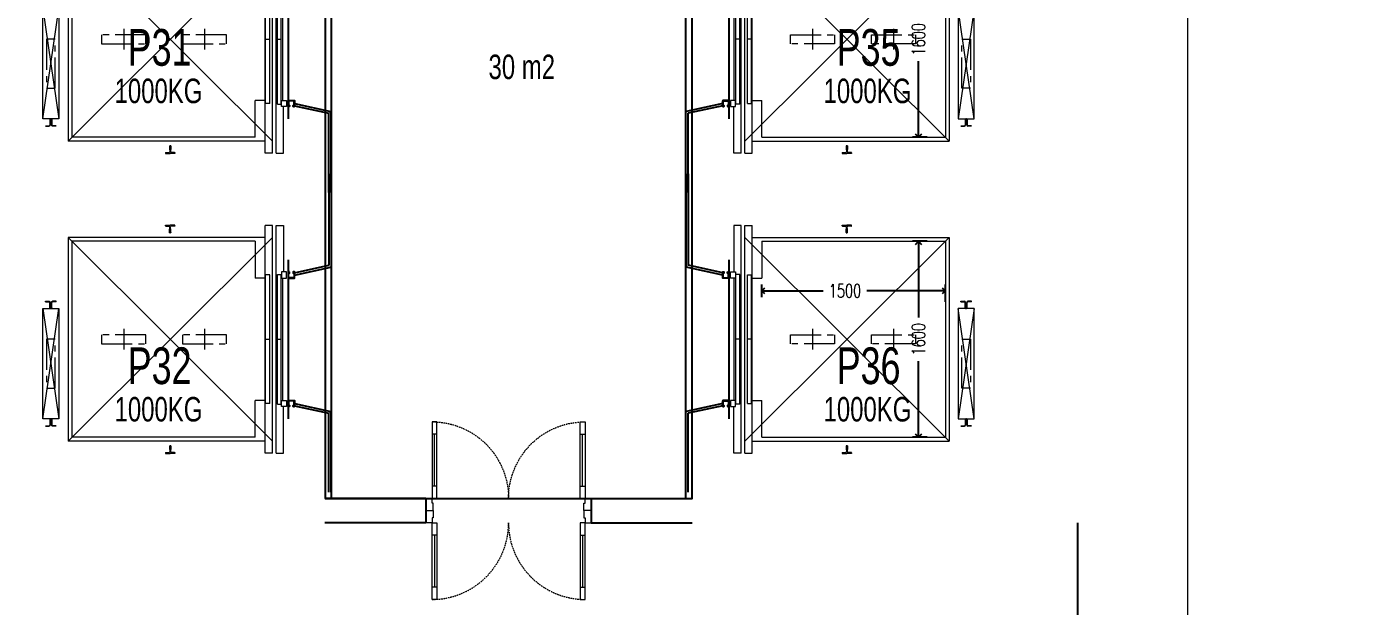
# Model space of a CAD drawing. Header units: millimetres. Extents: x -1534340 to 1713810, y -1348191 to 1114081.
# Drawn here: x 1280340 to 1291184, y -704506 to -699770 of the extents above; entities that cross this region are included whole.
import ezdxf
from ezdxf.enums import TextEntityAlignment as Align

# ---------------------------------------------------------------- set-up
doc = ezdxf.new("R2010")
doc.units = ezdxf.units.MM
doc.header["$LTSCALE"] = 100
doc.header["$PDMODE"] = 32
doc.header["$PDSIZE"] = 2.5
for name, pattern in [('Xref_ST_MBDV Cot vach 30.7.2022$0$CENTERX2', [4, 2.5, -0.5, 0.5, -0.5]), ('Xref_ST_MBDV Cot vach 30.7.2022$0$HIDDEN', [0.375, 0.25, -0.125]), ('Xref_ST_MBDV Cot vach 30.7.2022$0$HIDDEN2', [0.1875, 0.125, -0.0625]), ('Xref_ST_MBDV Cot vach 30.7.2022$0$PHANTOMX2', [5, 2.5, -0.5, 0.5, -0.5, 0.5, -0.5])]:
    doc.linetypes.add(name, pattern=pattern)
for name, color, linetype in [('ccu12-Manh', 8, 'Continuous'), ('KT-Kich thuoc', 9, 'Continuous'), ('xemay', 39, 'Continuous'), ('Xref_ST_MBDV Cot vach 30.7.2022$0$KT-Net manh', 139, 'Continuous'), ('Xref_ST_MBDV Cot vach 30.7.2022$0$KT-Text', 7, 'Continuous'), ('Xref_ST_MBDV Cot vach 30.7.2022$0$KT-Tuong', 1, 'Continuous'), ('Xref_ST_MBDV Cot vach 30.7.2022$0$Xref_ST_MBDV Cot vach 30.7.2022|Xref_ST_MBDV Cot vach 30.7.2022|Xref_ST_MBDV Cot vach 30.7.2022|Xref_ST_MBDV Cot vach 30.7.2022|A-WALL-PATT', 251, 'Continuous')]:
    doc.layers.add(name, color=color, linetype=linetype)
for name, color, linetype, lineweight in [('KT-GIAO THONG HAM', 42, 'Continuous', 13), ('KT-TUONG', 2, 'Continuous', 13), ('Xref_ST_MBDV Cot vach 30.7.2022$0$CUA', 37, 'Continuous', 13), ('Xref_ST_MBDV Cot vach 30.7.2022$0$KT-Noi that', 36, 'Continuous', 9)]:
    doc.layers.add(name, color=color, linetype=linetype, lineweight=lineweight)
doc.styles.add('Xref_ST_MBDV Cot vach 30.7.2022$0$Arial', font='arial.ttf', dxfattribs={"width": 0.7})
doc.styles.add('Xref_ST_MBDV Cot vach 30.7.2022$0$DIM', font='vnsimli.shx', dxfattribs={"width": 0.7})
doc.dimstyles.new('Xref_ST_MBDV Cot vach 30.7.2022$0$CCU 1-100 A1', dxfattribs={"dimscale": 100, "dimtxt": 2.2, "dimasz": 1, "dimexe": 1, "dimexo": 0, "dimgap": 1, "dimtad": 1, "dimdec": 0, "dimdsep": 46, "dimtxsty": 'Xref_ST_MBDV Cot vach 30.7.2022$0$DIM', "dimblk1": 'Xref_ST_MBDV Cot vach 30.7.2022$0$_ARCHTICK', "dimblk2": 'Xref_ST_MBDV Cot vach 30.7.2022$0$_ARCHTICK', "dimsah": 1, "dimcen": 0, "dimdle": 1, "dimclrd": 256, "dimclre": 256, "dimclrt": 31, "dimadec": 0, "dimazin": 0, "dimtfac": 1, "dimtdec": 0, "dimtix": 1, "dimtmove": 2, "dimatfit": 3, "dimldrblk": 'Xref_ST_MBDV Cot vach 30.7.2022$0$_ARCHTICK', "dimfxl": 8, "dimtolj": 1, "dimarcsym": 0})

# ---------------------------------------------------------------- blocks, each defined once
blk = doc.blocks.new('*U2307')
for p, q in [((-1260, 525), (-1300, 525)), ((-1280, 100), (-1280, 525)), ((-90, 525), (-50, 525)), ((-70, 100), (-70, 525)), ((-1260, 100), (-1300, 100)), ((-90, 100), (-50, 100))]:
    blk.add_line(p, q)
for points in [[(-1300, 0), (-1260, 0), (-1260, 625), (-1300, 625)], [(-50, 0), (-90, 0), (-90, 625), (-50, 625)], [(-1350, -100), (-1290, -100), (-1290, -40), (-1300, -40), (-1300, 0), (-1350, 0)], [(0, -100), (-60, -100), (-60, -40), (-50, -40), (-50, 0), (0, 0)]]:
    blk.add_lwpolyline(points, close=True)
at = {"linetype": 'Xref_ST_MBDV Cot vach 30.7.2022$0$HIDDEN2'}
for centre, start, end in [((-1300, 0), 0, 90), ((-50, 0), 90, 180)]:
    blk.add_arc(centre, 625, start, end, dxfattribs=at)
blk = doc.blocks.new('tuongnam')
at = {"layer": 'Xref_ST_MBDV Cot vach 30.7.2022$0$KT-Net manh'}
for points in [[(-5800, -150), (-2800, -150), (-2800, 10150), (-5800, 10150)], [(-5750, -150), (-2850, -150), (-2850, 10150), (-5750, 10150)]]:
    blk.add_lwpolyline(points, close=True, dxfattribs=at)
at = {"layer": 'Xref_ST_MBDV Cot vach 30.7.2022$0$KT-Tuong'}
for p, q in [((-4975, -150), (-5800.2, -150)), ((-4975, -150), (-4975, -350)), ((-3625, -150), (-2799.8, -150)), ((-3625, -150), (-3625, -350)), ((-4975, -350), (-5800.2, -350)), ((-3625, -350), (-2799.8, -350))]:
    blk.add_line(p, q, dxfattribs=at)
at = {"layer": 'Xref_ST_MBDV Cot vach 30.7.2022$0$CUA', "xscale": -0.9999999999999961, "rotation": 0.003021029836292043}
blk.add_blockref('*U2307', (-4975, -150), dxfattribs=at)
at = {"layer": 'Xref_ST_MBDV Cot vach 30.7.2022$0$CUA', "rotation": 180.0030210298321}
blk.add_blockref('*U2307', (-4975, -350), dxfattribs=at)
at = {"layer": 'Xref_ST_MBDV Cot vach 30.7.2022$0$KT-Text', "style": 'Xref_ST_MBDV Cot vach 30.7.2022$0$Arial', "width": 0.7}
for s, height, p in [('P31', 300, (-7412.8, 3383.5)), ('P35', 300, (-1618.8, 3383.5)), ('1000KG', 200, (-7519.7, 3078.1)), ('1000KG', 200, (-1725.7, 3078.1)), ('P32', 300, (-7412.8, 783.5)), ('P36', 300, (-1618.8, 783.5)), ('1000KG', 200, (-7519.7, 478.1)), ('1000KG', 200, (-1725.7, 478.1))]:
    blk.add_text(s, height=height, dxfattribs=at).set_placement(p)
at = {"layer": 'Xref_ST_MBDV Cot vach 30.7.2022$0$KT-Text', "color": 1, "style": 'Xref_ST_MBDV Cot vach 30.7.2022$0$Arial', "width": 0.7}
blk.add_text('30 m2', height=200, dxfattribs=at).set_placement((-4191.9, 3274.3), align=Align.CENTER)
blk = doc.blocks.new('Xref_ST_MBDV Cot vach 30.7.2022$0$_Open90')
at = {"color": 0, "linetype": 'ByBlock', "lineweight": -2}
for p, q in [((0, 0), (-1, 0)), ((-0.5, 0.5), (0, 0)), ((0, 0), (-0.5, -0.5))]:
    blk.add_line(p, q, dxfattribs=at)
blk = doc.blocks.new('*D185')
at = {"layer": 'Defpoints', "color": 5, "transparency": 16777216}
for p, q in [((-2230, 1494), (-2230, 1596)), ((-2180, 1546), (-1728, 1546)), ((-780, 1546), (-1372, 1546)), ((-730, 1457), (-730, 1596))]:
    blk.add_line(p, q, dxfattribs=at)
at = {"layer": 'Defpoints', "color": 0, "transparency": 16777216}
for p in [(-2230, 1546), (-2230, 1494), (-730, 1457)]:
    blk.add_point(p, dxfattribs=at)
at = {"layer": 'Defpoints', "color": 5, "transparency": 16777216, "xscale": 50, "yscale": 50, "zscale": 50, "rotation": 180}
blk.add_blockref('Xref_ST_MBDV Cot vach 30.7.2022$0$_Open90', (-2230, 1546), dxfattribs=at)
at = {"layer": 'Defpoints', "color": 5, "transparency": 16777216, "xscale": 50, "yscale": 50, "zscale": 50}
blk.add_blockref('Xref_ST_MBDV Cot vach 30.7.2022$0$_Open90', (-730, 1546), dxfattribs=at)
at = {"layer": 'Defpoints', "color": 5, "transparency": 16777216, "insert": (-1550, 1546), "char_height": 110, "attachment_point": 5, "style": 'Xref_ST_MBDV Cot vach 30.7.2022$0$DIM'}
blk.add_mtext('\\A1;1500', dxfattribs=at)
blk = doc.blocks.new('Xref_ST_MBDV Cot vach 30.7.2022$0$_ARCHTICK')
at = {"color": 0, "linetype": 'ByBlock', "const_width": 0.15}
blk.add_lwpolyline([(-0.5, -0.5), (0.5, 0.5)], dxfattribs=at)
blk = doc.blocks.new('*D186')
at = {"layer": 'Defpoints', "color": 5, "transparency": 16777216}
for p, q in [((-879, 1950), (-1000, 1950)), ((-950, 1900), (-950, 1328)), ((-950, 400), (-950, 972)), ((-879, 350), (-1000, 350))]:
    blk.add_line(p, q, dxfattribs=at)
at = {"layer": 'Defpoints', "color": 0, "transparency": 16777216}
for p in [(-879, 1950), (-950, 350), (-879, 350)]:
    blk.add_point(p, dxfattribs=at)
at = {"layer": 'Defpoints', "color": 5, "transparency": 16777216, "xscale": 50, "yscale": 50, "zscale": 50}
for p, rotation in [((-950, 1950), 90), ((-950, 350), 270)]:
    blk.add_blockref('Xref_ST_MBDV Cot vach 30.7.2022$0$_Open90', p, dxfattribs=dict(at, rotation=rotation))
at = {"layer": 'Defpoints', "color": 5, "transparency": 16777216, "insert": (-950, 1150), "char_height": 110, "attachment_point": 5, "rotation": 90, "style": 'Xref_ST_MBDV Cot vach 30.7.2022$0$DIM'}
blk.add_mtext('\\A1;1600', dxfattribs=at)
blk = doc.blocks.new('Xref_ST_MBDV Cot vach 30.7.2022$0$Tuong Vay01-flat-1')
at = {"layer": 'Xref_ST_MBDV Cot vach 30.7.2022$0$Xref_ST_MBDV Cot vach 30.7.2022|Xref_ST_MBDV Cot vach 30.7.2022|Xref_ST_MBDV Cot vach 30.7.2022|Xref_ST_MBDV Cot vach 30.7.2022|A-WALL-PATT'}
h = blk.add_hatch(dxfattribs=at)
h.set_pattern_fill('ACET-2D-VATLIEU04', color=256, scale=50, pattern_type=2)
h.set_pattern_definition([(50, (-11139561.84, -1407213.45), (-225.902474, 189.5546825), [37.5, -412.5]), (355, (-11139561.84, -1407213.45), (32.127212, 367.215716), [30, -330]), (100.4514, (-11139531.95, -1407216.06), (-341.231527, -62.944187), [31.870095, -350.571056]), (46.1842, (-11139561.84, -1407113.45), (-319.180497, 306.252097), [56.25, -618.75]), (96.6356, (-11139517.37, -1407120.34), (-516.995922, -60.144022), [47.805144, -525.8565]), (351.1842, (-11139561.84, -1407113.45), (84.740774, 546.39543), [45, -495]), (21, (-11139511.84, -1407138.45), (-105.680822, 275.3079534), [37.5, -412.5]), (326, (-11139511.84, -1407138.45), (206.128805, 305.59852), [30, -330]), (71.4514, (-11139486.97, -1407155.22), (-328.963765, 110.380101), [31.870095, -350.571056]), (37.5, (-11139561.84, -1407213.45), (-78.1345294, 101.8269012), [0, -326, 0, -335, 0, -331.25]), (7.5, (-11139561.84, -1407213.45), (-23.2793464, 176.824191), [0, -191, 0, -318.5, 0, -126.25]), (327.5, (-11139673.34, -1407213.45), (71.9444175, 112.9301145), [0, -125, 0, -390, 0, -517.5000003]), (317.5, (-11139723.34, -1407213.45), (158.0205496, 172.449169), [0, -162.5, 0, -259, 0, -367.5]), (45, (-11139561.84, -1407213.45), (-150.260191, 150.260191), []), (45, (-11139561.84, -1407152.2), (-150.260191, 150.260191), [])])
h.paths.add_polyline_path([(-82665, -118500), (-81837, -121132), (-80903, -123728), (-79863, -126284), (-78720, -128795), (-77475, -131258), (-76131, -133667), (-74689, -136020), (-73153, -138312), (-71525, -140539), (-69807, -142699), (-68002, -144786), (-66114, -146798), (-64145, -148731), (-62100, -150582), (-59980, -152349), (-57790, -154027), (-55533, -155614), (-53213, -157109), (-50835, -158507), (-48401, -159807), (-45916, -161007), (-43385, -162104), (-40811, -163097), (-38198, -163985), (-35551, -164765), (-32875, -165436), (-30174, -165998), (-27451, -166448), (-24702, -166789), (-4397, -168938), (36420, -167648), (41836, -160719), (12445, -24368), (8473, -9249), (-4719, -5521), (-10557, -9947), (-34021, -27848), (-39777, -32009), (-41249, -35294), (-45787, -38574), (-49368, -38942), (-57644, -44924), (-59845, -46601), (-61969, -48362), (-64020, -50208), (-65993, -52137), (-67887, -54144), (-69696, -56226), (-71420, -58381), (-73054, -60604), (-74596, -62892), (-76043, -65242), (-77394, -67648), (-78645, -70107), (-79794, -72615), (-80841, -75168), (-81782, -77762), (-82617, -80392), (-83343, -83054), (-83961, -85743), (-84468, -88455), (-84865, -91186), (-85149, -93930), (-85321, -96684), (-85381, -99530), (-85329, -102201), (-85163, -104955), (-84886, -107701), (-84496, -110432), (-83996, -113146), (-83385, -115836)], flags=16)
h.paths.add_polyline_path([(-83625, -118781), (-82785, -121452), (-81837, -124086), (-80781, -126680), (-79621, -129228), (-78358, -131727), (-76994, -134172), (-75531, -136560), (-73973, -138886), (-72320, -141146), (-70577, -143337), (-68746, -145455), (-66829, -147497), (-64832, -149459), (-62755, -151337), (-60604, -153130), (-58382, -154833), (-56092, -156444), (-53738, -157960), (-51324, -159379), (-48854, -160699), (-46333, -161916), (-43764, -163030), (-41151, -164038), (-38500, -164938), (-35814, -165730), (-33098, -166411), (-30357, -166981), (-27595, -167438), (-24816, -167783), (-4434, -169940), (36920, -168633), (42913, -160966), (13418, -24135), (9295, -8442), (-4926, -4424), (-11163, -9151), (-34617, -27045), (-40580, -31355), (-42052, -34640), (-46156, -37607), (-49737, -37975), (-58240, -44121), (-60467, -45819), (-62623, -47605), (-64704, -49479), (-66707, -51435), (-68628, -53472), (-70465, -55586), (-72214, -57772), (-73872, -60029), (-75437, -62350), (-76905, -64734), (-78276, -67176), (-79545, -69672), (-80712, -72217), (-81774, -74808), (-82729, -77440), (-83576, -80109), (-84314, -82810), (-84940, -85539), (-85455, -88291), (-85857, -91062), (-86146, -93847), (-86321, -96642), (-86382, -99529), (-86328, -102241), (-86160, -105036), (-85879, -107821), (-85484, -110593), (-84976, -113347), (-84356, -116078)])
blk = doc.blocks.new('dfgdgdggd')
at = {"layer": 'xemay'}
blk.add_line((-33773, 17470), (-33773, 9670), dxfattribs=at)
blk = doc.blocks.new('Xref_ST_MBDV Cot vach 30.7.2022$0$TM 1000kg')
at = {"layer": 'Xref_ST_MBDV Cot vach 30.7.2022$0$KT-Net manh'}
for p, q in [((-2850, 2500), (-2850, 1742.2)), ((-2832, 2500), (-2832, 1754.4)), ((-2850, 1742.2), (-2847, 1742.2)), ((-2847, 1742.2), (-2847, 1739.2)), ((-2550, 1674.2), (-2847, 1739.2)), ((-2550, 1692.7), (-2832, 1754.4)), ((-2500, 1800), (-2500, 500)), ((-2850, 557.8), (-2847, 557.8)), ((-2850, -100), (-2850, 557.8)), ((-2550, 625.8), (-2847, 560.8)), ((-2847, 557.8), (-2847, 560.8)), ((-2550, 607.3), (-2832, 545.6)), ((-2832, -100), (-2832, 545.6))]:
    blk.add_line(p, q, dxfattribs=at)
at = {"layer": 'Xref_ST_MBDV Cot vach 30.7.2022$0$KT-Net manh', "const_width": 2}
for points in [[(-2847, 1742.2), (-2832, 1754.4)], [(-2847, 557.8), (-2832, 545.6)]]:
    blk.add_lwpolyline(points, dxfattribs=at)
at = {"layer": 'Xref_ST_MBDV Cot vach 30.7.2022$0$KT-Net manh', "ltscale": 2}
for points in [[(-2510, 1700), (-2500, 1700), (-2500, 1650), (-2550, 1650), (-2550, 1700), (-2540, 1700), (-2540, 1690), (-2541.6, 1690), (-2541.6, 1698.4), (-2548.4, 1698.4), (-2548.4, 1651.6), (-2501.6, 1651.6), (-2501.6, 1698.4), (-2508.4, 1698.4), (-2508.4, 1690), (-2510, 1690)], [(-2510, 600), (-2500, 600), (-2500, 650), (-2550, 650), (-2550, 600), (-2540, 600), (-2540, 610), (-2541.6, 610), (-2541.6, 601.6), (-2548.4, 601.6), (-2548.4, 648.4), (-2501.6, 648.4), (-2501.6, 601.6), (-2508.4, 601.6), (-2508.4, 610), (-2510, 610)]]:
    blk.add_lwpolyline(points, close=True, dxfattribs=at)
at = {"layer": 'Xref_ST_MBDV Cot vach 30.7.2022$0$KT-Noi that', "linetype": 'Continuous', "ltscale": 2}
for p, q in [((-2460, 2080), (-2460, 1700)), ((-2400, 2080), (-2460, 2080)), ((-2400, 220), (-2400, 2080)), ((-2370, 220), (-2370, 2080)), ((-2370, 2080), (-2310, 2080)), ((-2310, 220), (-2310, 2080)), ((-2310, 1981), (-700, 1981)), ((-700, 1981), (-700, 319)), ((-2230, 1950), (-730, 1950)), ((-2230, 1950), (-2230, 1650)), ((-730, 1950), (-730, 350)), ((-2455, 650), (-2455, 1650)), ((-2441.3, 620), (-2441.3, 1680)), ((-2411, 1680), (-2441.3, 1680)), ((-2411, 620), (-2411, 1680)), ((-2348, 625), (-2348, 1675)), ((-2348, 1675), (-2314, 1675)), ((-2314, 625), (-2314, 1675)), ((-2310, 1650), (-2230, 1650)), ((-2411, 1150), (-2441.3, 1150)), ((-2314, 1150), (-2348, 1150)), ((-2460, 220), (-2460, 600)), ((-2411, 620), (-2441.3, 620)), ((-2348, 625), (-2314, 625)), ((-2310, 650), (-2230, 650)), ((-2230, 350), (-2230, 650)), ((-2230, 350), (-730, 350)), ((-2400, 220), (-2460, 220)), ((-2370, 220), (-2310, 220)), ((-2310, 319), (-700, 319))]:
    blk.add_line(p, q, dxfattribs=at)
at = {"layer": 'Xref_ST_MBDV Cot vach 30.7.2022$0$KT-Noi that', "linetype": 'Continuous'}
for p, q in [((-1572.5, 2077), (-1572.5, 2082)), ((-1572.5, 2082), (-1535, 2082)), ((-1569.5, 2074), (-1540.1, 2070.9)), ((-1537.1, 2054.1), (-1537.1, 2067.9)), ((-1497.5, 2082), (-1535, 2082)), ((-1532.9, 2054.1), (-1532.9, 2067.9)), ((-1500.5, 2074), (-1529.9, 2070.9)), ((-1497.5, 2077), (-1497.5, 2082)), ((-1540, 2021), (-1540, 2050)), ((-1539, 2020), (-1535, 2020)), ((-1531, 2020), (-1535, 2020)), ((-1530, 2021), (-1530, 2050)), ((-603.5, 1460), (-574.4, 1460)), ((-603.5, 1456.8), (-603.5, 1460)), ((-603.5, 1456.8), (-574.4, 1456.8)), ((-568.2, 1406.2), (-568.2, 1450.6)), ((-565, 1406.2), (-565, 1450.6)), ((-555, 1406.2), (-555, 1450.6)), ((-551.8, 1406.2), (-551.8, 1450.6)), ((-516.5, 1460), (-545.6, 1460)), ((-516.5, 1456.8), (-545.6, 1456.8)), ((-516.5, 1456.8), (-516.5, 1460)), ((-558, 1403.2), (-562, 1403.2)), ((-558, 1400), (-562, 1400)), ((-603.5, 443.2), (-574.4, 443.2)), ((-603.5, 440), (-574.4, 440)), ((-568.2, 493.8), (-568.2, 449.4)), ((-565, 493.8), (-565, 449.4)), ((-558, 500), (-562, 500)), ((-558, 496.8), (-562, 496.8)), ((-555, 493.8), (-555, 449.4)), ((-551.8, 493.8), (-551.8, 449.4)), ((-516.5, 443.2), (-545.6, 443.2)), ((-516.5, 440), (-545.6, 440)), ((-1572.5, 223), (-1572.5, 218)), ((-1572.5, 218), (-1535, 218)), ((-1569.5, 226), (-1540.1, 229.1)), ((-1540, 279), (-1540, 250)), ((-1539, 280), (-1535, 280)), ((-1537.1, 245.9), (-1537.1, 232.1)), ((-1531, 280), (-1535, 280)), ((-1497.5, 218), (-1535, 218)), ((-1532.9, 245.9), (-1532.9, 232.1)), ((-1530, 279), (-1530, 250)), ((-1500.5, 226), (-1529.9, 229.1)), ((-1497.5, 223), (-1497.5, 218))]:
    blk.add_line(p, q, dxfattribs=at)
at = {"layer": 'Xref_ST_MBDV Cot vach 30.7.2022$0$KT-Noi that', "linetype": 'Xref_ST_MBDV Cot vach 30.7.2022$0$HIDDEN', "ltscale": 500}
for p, q in [((-2370, 1981), (-700, 319)), ((-2370, 319), (-700, 1981)), ((-495, 1400), (-625, 500)), ((-495, 500), (-625, 1400))]:
    blk.add_line(p, q, dxfattribs=at)
at = {"layer": 'Xref_ST_MBDV Cot vach 30.7.2022$0$KT-Noi that', "linetype": 'Xref_ST_MBDV Cot vach 30.7.2022$0$CENTERX2'}
for p, q in [((-1815, 1236), (-1815, 1066.7)), ((-1155, 1236), (-1155, 1066.7))]:
    blk.add_line(p, q, dxfattribs=at)
at = {"layer": 'Xref_ST_MBDV Cot vach 30.7.2022$0$KT-Noi that', "linetype": 'Continuous', "ltscale": 2}
for points in [[(-2485, 1700), (-2445, 1700), (-2445, 1650), (-2485, 1650)], [(-495, 1400), (-625, 1400), (-625, 500), (-495, 500)], [(-2485, 600), (-2445, 600), (-2445, 650), (-2485, 650)]]:
    blk.add_lwpolyline(points, close=True, dxfattribs=at)
at = {"layer": 'Xref_ST_MBDV Cot vach 30.7.2022$0$KT-Noi that', "linetype": 'Xref_ST_MBDV Cot vach 30.7.2022$0$PHANTOMX2'}
for points in [[(-1635, 1186), (-1635, 1114), (-1995, 1114), (-1995, 1186)], [(-975, 1186), (-975, 1114), (-1335, 1114), (-1335, 1186)], [(-524, 1150), (-524, 750), (-596, 750), (-596, 1150)]]:
    blk.add_lwpolyline(points, close=True, dxfattribs=at)
at = {"layer": 'Xref_ST_MBDV Cot vach 30.7.2022$0$KT-Noi that', "linetype": 'Continuous'}
for centre, radius, start, end in [((-1569.5, 2077), 3, 180, 270), ((-1540.1, 2067.9), 3, 0, 90), ((-1529.9, 2067.9), 3, 90, 180), ((-1500.5, 2077), 3, 270, 0), ((-1542.3, 2054.7), 5.25, 295.66972, 353.31728), ((-1539, 2021), 1, 180, 270), ((-1527.7, 2054.7), 5.25, 186.68272, 244.33028), ((-1531, 2021), 1, 270, 0), ((-574.4, 1450.6), 9.4, 0, 90), ((-574.4, 1450.6), 6.2, 0, 90), ((-545.6, 1450.6), 9.4, 90, 180), ((-545.6, 1450.6), 6.2, 90, 180), ((-562, 1406.2), 6.2, 180, 270), ((-562, 1406.2), 3, 180, 270), ((-558, 1406.2), 3, 270, 0), ((-558, 1406.2), 6.2, 270, 0), ((-574.4, 449.4), 6.2, 270, 0), ((-574.4, 449.4), 9.4, 270, 0), ((-562, 493.8), 6.2, 90, 180), ((-562, 493.8), 3, 90, 180), ((-558, 493.8), 6.2, 0, 90), ((-558, 493.8), 3, 0, 90), ((-545.6, 449.4), 9.4, 180, 270), ((-545.6, 449.4), 6.2, 180, 270), ((-1569.5, 223), 3, 90, 180), ((-1540.1, 232.1), 3, 270, 0), ((-1539, 279), 1, 90, 180), ((-1542.3, 245.3), 5.25, 6.68272, 64.33028), ((-1527.7, 245.3), 5.25, 115.66972, 173.31728), ((-1529.9, 232.1), 3, 180, 270), ((-1531, 279), 1, 0, 90), ((-1500.5, 223), 3, 0, 90)]:
    blk.add_arc(centre, radius, start, end, dxfattribs=at)
at = {"layer": 'Defpoints', "color": 5}
for base, p1, p2, angle, picture, middle in [((-950.2, 350), (-879.1, 1950), (-879.1, 350), 90, '*D186', (-950.2, 1150)), ((-2230, 1545.8), (-730, 1457.2), (-2230, 1494.3), 180, '*D185', (-1550.1, 1545.8))]:
    dim = blk.add_linear_dim(base=base, p1=p1, p2=p2, angle=angle, dimstyle='Xref_ST_MBDV Cot vach 30.7.2022$0$CCU 1-100 A1', override={"dimscale": 50, "dimblk1": 'Xref_ST_MBDV Cot vach 30.7.2022$0$_Open90', "dimblk2": 'Xref_ST_MBDV Cot vach 30.7.2022$0$_Open90', "dimclrd": 5, "dimclre": 5, "dimclrt": 5, "dimlwd": 65535, "dimlwe": 65535}, dxfattribs=at)
    dim.commit()
    dim.dimension.update_dxf_attribs({"geometry": picture, "text_midpoint": middle, "dimtype": 128})
blk = doc.blocks.new('A$C1A6A5B7D')
at = {"layer": 'Xref_ST_MBDV Cot vach 30.7.2022$0$KT-Noi that', "xscale": -1}
for p in [(35669, -82077), (35669, -84527)]:
    blk.add_blockref('Xref_ST_MBDV Cot vach 30.7.2022$0$TM 1000kg', p, dxfattribs=at)
at = {"layer": 'Xref_ST_MBDV Cot vach 30.7.2022$0$KT-Noi that'}
for p in [(44269, -82077), (44269, -84527)]:
    blk.add_blockref('Xref_ST_MBDV Cot vach 30.7.2022$0$TM 1000kg', p, dxfattribs=at)
blk = doc.blocks.new('3123')
at = {"layer": 'KT-GIAO THONG HAM'}
blk.add_line((1289829.5, -711872.3), (1289829.5, -696774.9), dxfattribs=at)
blk.add_blockref('Xref_ST_MBDV Cot vach 30.7.2022$0$Tuong Vay01-flat-1', (1285508.2, -552119.2))
at = {"layer": 'KT-Kich thuoc'}
blk.add_blockref('tuongnam', (1288579.5, -703473.3), dxfattribs=at)
at = {"layer": 'KT-TUONG'}
blk.add_blockref('A$C1A6A5B7D', (1244310.3, -618946.6), dxfattribs=at)
at = {"layer": 'xemay'}
blk.add_blockref('dfgdgdggd', (1322702.6, -721293.7), dxfattribs=at)

msp = doc.modelspace()

# ---------------------------------------------------------------- block references
at = {"layer": 'ccu12-Manh'}
msp.add_blockref('3123', (0, 0), dxfattribs=at)

doc.saveas('drawing.dxf')
